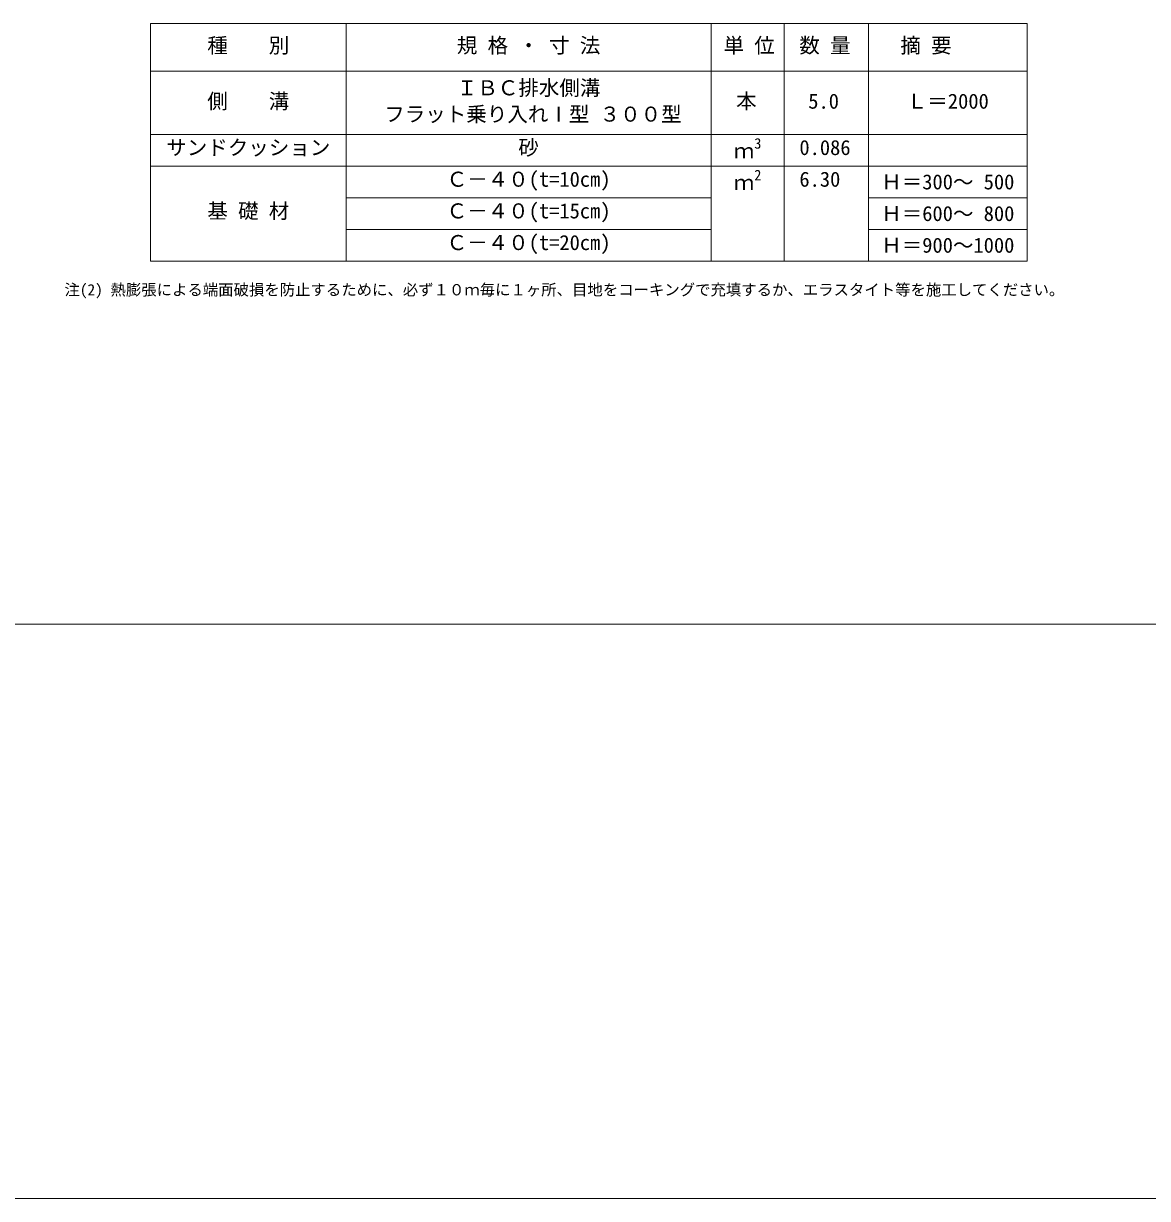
# Model space of a CAD drawing. Units: millimetres at full size, sheet at 1:20; details may follow other scales. Extents: x 25136 to 46531, y -30786 to -20561.
# Drawn here: x 29082 to 31921, y -30786 to -27818 of the extents above; entities that cross this region are included whole.
import ezdxf
from ezdxf.enums import TextEntityAlignment as Align

# ---------------------------------------------------------------- set-up
doc = ezdxf.new("R2010")
doc.units = ezdxf.units.MM
doc.header["$LTSCALE"] = 20
for name, color, linetype, lineweight in [('0_2', 7, 'Continuous', 20), ('図枠', 1, 'Continuous', 20), ('枠', 5, 'Continuous', 5)]:
    doc.layers.add(name, color=color, linetype=linetype, lineweight=lineweight)
doc.styles.add('ＭＳ ゴシック', font='')
doc.styles.get('ＭＳ ゴシック').set_extended_font_data('MS Gothic')

msp = doc.modelspace()

# ---------------------------------------------------------------- linework, layer by layer
at = {"layer": '0_2'}
for p, q in [((29403.05, -27818.04), (31616.39, -27818.04)), ((29403.05, -27818.04), (29403.05, -28418.04)), ((29897.1, -28418.04), (29897.1, -27818.04)), ((30818.55, -28418.04), (30818.55, -27818.04)), ((31003.1, -28418.04), (31003.1, -27818.04)), ((31216.39, -28418.04), (31216.39, -27818.04)), ((31616.39, -27818.04), (31616.39, -28418.04)), ((29403.05, -27938.04), (31616.39, -27938.04)), ((29403.05, -28098.04), (31616.39, -28098.04)), ((29403.05, -28178.04), (31616.39, -28178.04)), ((29897.1, -28258.04), (30818.55, -28258.04)), ((31216.39, -28258.04), (31616.39, -28258.04)), ((29897.1, -28338.04), (30818.55, -28338.04)), ((31216.39, -28338.04), (31616.39, -28338.04)), ((29403.05, -28418.04), (31616.39, -28418.04))]:
    msp.add_line(p, q, dxfattribs=at)
at = {"layer": '図枠'}
msp.add_line((25135.95, -30785.94), (46531.04, -30785.94), dxfattribs=at)
at = {"layer": '枠', "lineweight": 20}
msp.add_line((26484.72, -29335.03), (34484.72, -29335.03), dxfattribs=at)

# ---------------------------------------------------------------- texts
at = {"layer": '0_2', "style": 'ＭＳ ゴシック'}
for s, p in [('種 \u3000 別', (29650.08, -27903.76)), ('規 格 ・ 寸 法', (30357.82, -27903.76)), ('ＩＢＣ排水側溝', (30357.82, -28010.88)), ('側    溝', (29649.99, -28044.61)), ('Ｌ＝2000', (31416.39, -28044.61)), ('サンドクッション', (29650.08, -28161.73)), ('砂', (30357.82, -28161.73)), ('Ｃ－４０(t=10cm)', (30357.82, -28241.73)), ('基 礎 材', (29650.08, -28321.73)), ('Ｃ－４０(t=15cm)', (30357.82, -28321.73)), ('Ｃ－４０(t=20cm)', (30357.82, -28401.73))]:
    msp.add_text(s, height=37.98, dxfattribs=at).set_placement(p, align=Align.BOTTOM_CENTER)
for s, height, p in [('単 位', 37.98, (30850.19, -27903.76)), ('数 量', 37.98, (31041.43, -27903.76)), ('摘 要', 37.98, (31296.48, -27903.76)), ('本', 37.98, (30881.94, -28044.61)), (' 5.0  ', 37.98, (31038.2, -28044.61)), ('フラット乗り入れⅠ型 ３００型', 37.98, (29993.25, -28077.31)), ('ｍ', 37.98, (30875.86, -28170.17)), ('3', 26.58, (30927.66, -28142.17)), (' 0.086', 37.98, (31015.83, -28161.73)), ('2', 26.58, (30927.66, -28222.17)), (' 6.30', 37.98, (31015.83, -28241.73)), ('ｍ', 37.98, (30875.86, -28250.17)), ('注(2) 熱膨張による端面破損を防止するために、必ず１０ｍ毎に１ヶ所、目地をコーキングで充填するか、エラスタイト等を施工してください。', 28.48, (29185.83, -28513.3))]:
    msp.add_text(s, height=height, dxfattribs=at).set_placement(p, align=Align.BOTTOM_LEFT)
for s, p in [('Ｈ＝300～ 500', (31416.39, -28218.04)), ('Ｈ＝600～ 800', (31416.39, -28298.04)), ('Ｈ＝900～1000', (31416.39, -28378.04))]:
    msp.add_text(s, height=37.98, dxfattribs=at).set_placement(p, align=Align.MIDDLE_CENTER)

doc.saveas('drawing.dxf')
